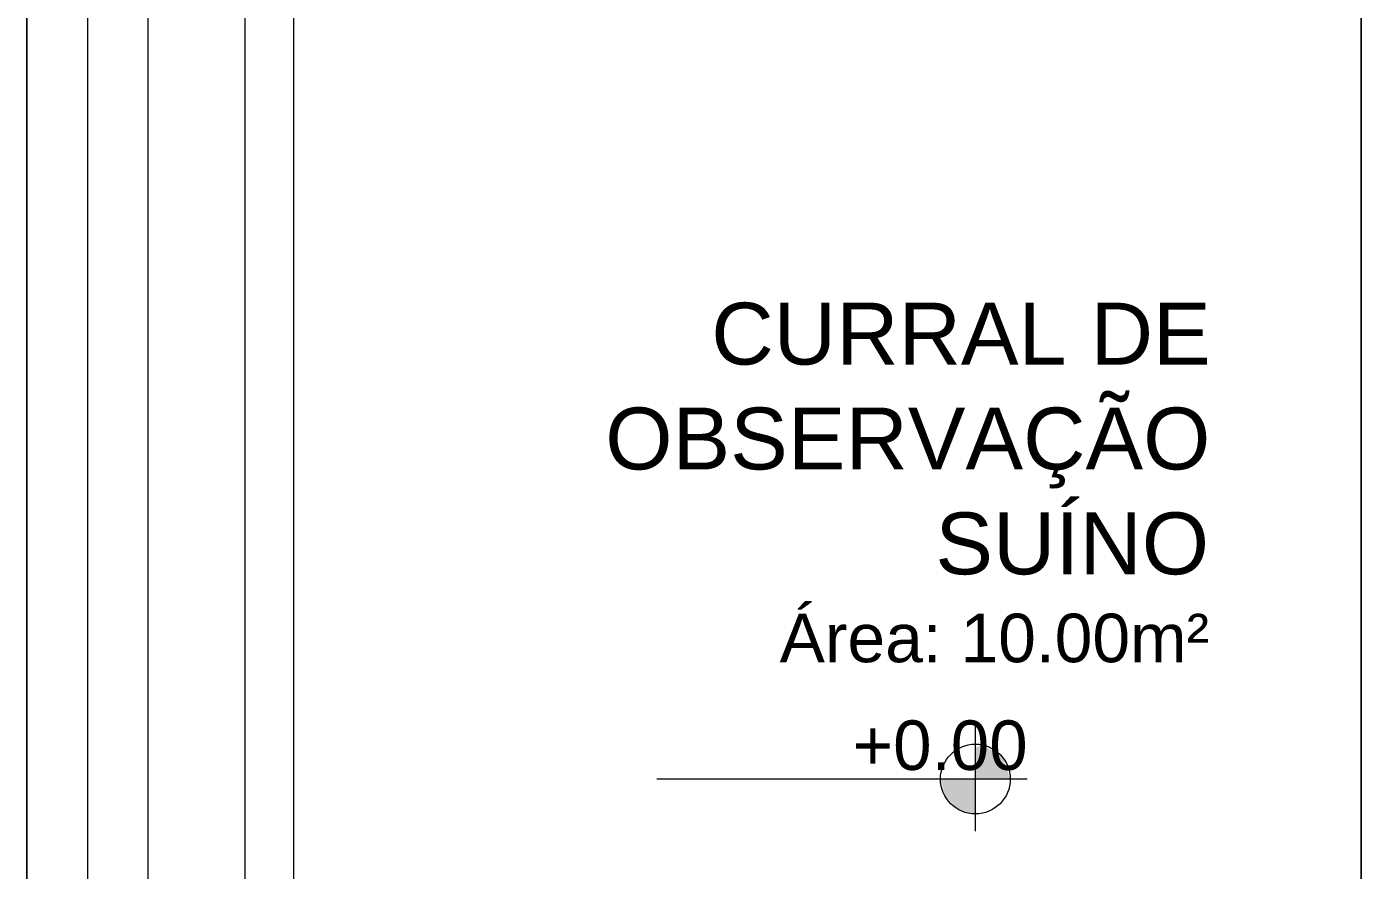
# Model space of a CAD drawing. Header units: metres. Extents: x 147 to 427, y -16 to 162.
# Drawn here: x 296.051 to 298.814, y 100.242 to 101.98 of the extents above; entities that cross this region are included whole.
import ezdxf

# ---------------------------------------------------------------- set-up
doc = ezdxf.new("R2010")
doc.units = ezdxf.units.M
doc.layers.add('1053_ARQ_BASE_MATADOURO_dwg', color=7, linetype='Continuous', lineweight=5, true_color=0x767676)
for name, color, linetype, lineweight in [('A-TEXTO1', 7, 'Continuous', 5), ('A-VISTA01', 7, 'Continuous', 20), ('A-VISTA04', 7, 'Continuous', 5), ('A-VISTA06', 7, 'Continuous', 5)]:
    doc.layers.add(name, color=color, linetype=linetype, lineweight=lineweight)
doc.styles.add('Arial_2', font='arial.ttf', dxfattribs={"height": 0.1275})
doc.styles.add('Arial_3', font='arial.ttf', dxfattribs={"height": 0.1})
doc.styles.add('Arial_9', font='arial.ttf', dxfattribs={"height": 0.102})

# ---------------------------------------------------------------- blocks, each defined once
blk = doc.blocks.new('1053_ARQ_BASE_MATADOURO_dwg_arq geral tgov-4039641-TÉRREO 1_20 - Dependente 1')
at = {"layer": 'A-TEXTO1', "lineweight": 9, "true_color": 0xe2e2e2}
h = blk.add_hatch(color=254, dxfattribs=at)
h.paths.add_polyline_path([(-0.5955, 17.1722), (-0.5955, 17.244), (-0.6673, 17.244), (-0.6577, 17.2081), (-0.6314, 17.1818), (-0.6141, 17.1746)])
h.paths.add_polyline_path([(-0.5955, 17.244), (-0.5236, 17.244), (-0.5393, 17.2888), (-0.5795, 17.3141), (-0.5955, 17.3088), (-0.5955, 17.26)])
at = {"layer": 'A-TEXTO1', "color": 253, "true_color": 0xaaaaaa}
for p, q in [((-0.5955, 17.1366), (-0.5955, 17.3638)), ((-0.489, 17.244), (-1.2519, 17.244))]:
    blk.add_line(p, q, dxfattribs=at)
blk.add_circle((-0.5955, 17.244), 0.0719, dxfattribs=at)
at = {"layer": 'A-VISTA01', "color": 253, "true_color": 0xaaaaaa, "flags": 128}
for points in [[(-2.5504, 16.0281), (-2.5504, 20.0282), (-2.5504, 16.0281), (-2.5504, 15.7781), (-2.3004, 15.7781)], [(0.1996, 16.0281), (0.1996, 20.0282), (0.1996, 16.0281), (0.1996, 15.7781), (0.4496, 15.7781)], [(-2.3004, 15.7782), (-1.0004, 15.7782), (-1.0004, 16.0282), (-2.3004, 16.0282), (-2.3004, 19.9261)]]:
    blk.add_lwpolyline(points, dxfattribs=at)
at = {"layer": 'A-VISTA04', "color": 253, "true_color": 0xaaaaaa}
blk.add_line((-2.4254, 20.0532), (-2.4254, 16.0032), dxfattribs=at)
at = {"layer": 'A-VISTA06', "color": 253, "true_color": 0xaaaaaa}
for p, q in [((-2.1004, 16.0282), (-2.1004, 20.0282)), ((-2.0004, 16.0282), (-2.0004, 20.0282))]:
    blk.add_line(p, q, dxfattribs=at)
at = {"layer": 'A-TEXTO1', "attachment_point": 1, "line_spacing_factor": 0.941778}
for s, insert, char_height, width, style in [('CURRAL DE', (-1.1397, 18.2255), 0.1275, 1.226901, 'Arial_2'), ('OBSERVAÇÃO', (-1.3582, 18.0094), 0.1275, 1.489139, 'Arial_2'), ('SUÍNO', (-0.6779, 17.7933), 0.1275, 0.672766, 'Arial_2'), ('Área: 10.00m²', (-0.9988, 17.5847), 0.1, 1.057761, 'Arial_3'), ('+0.00', (-0.8482, 17.3647), 0.102, 0.43082, 'Arial_9')]:
    blk.add_mtext(s, dxfattribs=dict(at, insert=insert, char_height=char_height, width=width, style=style))
blk = doc.blocks.new('1053_ARQ_BASE_MATADOURO_dwg-3625622-TÉRREO 1_20 - Dependente 1')
blk.add_blockref('1053_ARQ_BASE_MATADOURO_dwg_arq geral tgov-4039641-TÉRREO 1_20 - Dependente 1', (130.2098, 83.186))

msp = doc.modelspace()

# ---------------------------------------------------------------- block references
at = {"layer": '1053_ARQ_BASE_MATADOURO_dwg', "color": 253, "true_color": 0xaaaaaa}
msp.add_blockref('1053_ARQ_BASE_MATADOURO_dwg-3625622-TÉRREO 1_20 - Dependente 1', (168.392, 0), dxfattribs=at)

doc.saveas('drawing.dxf')
